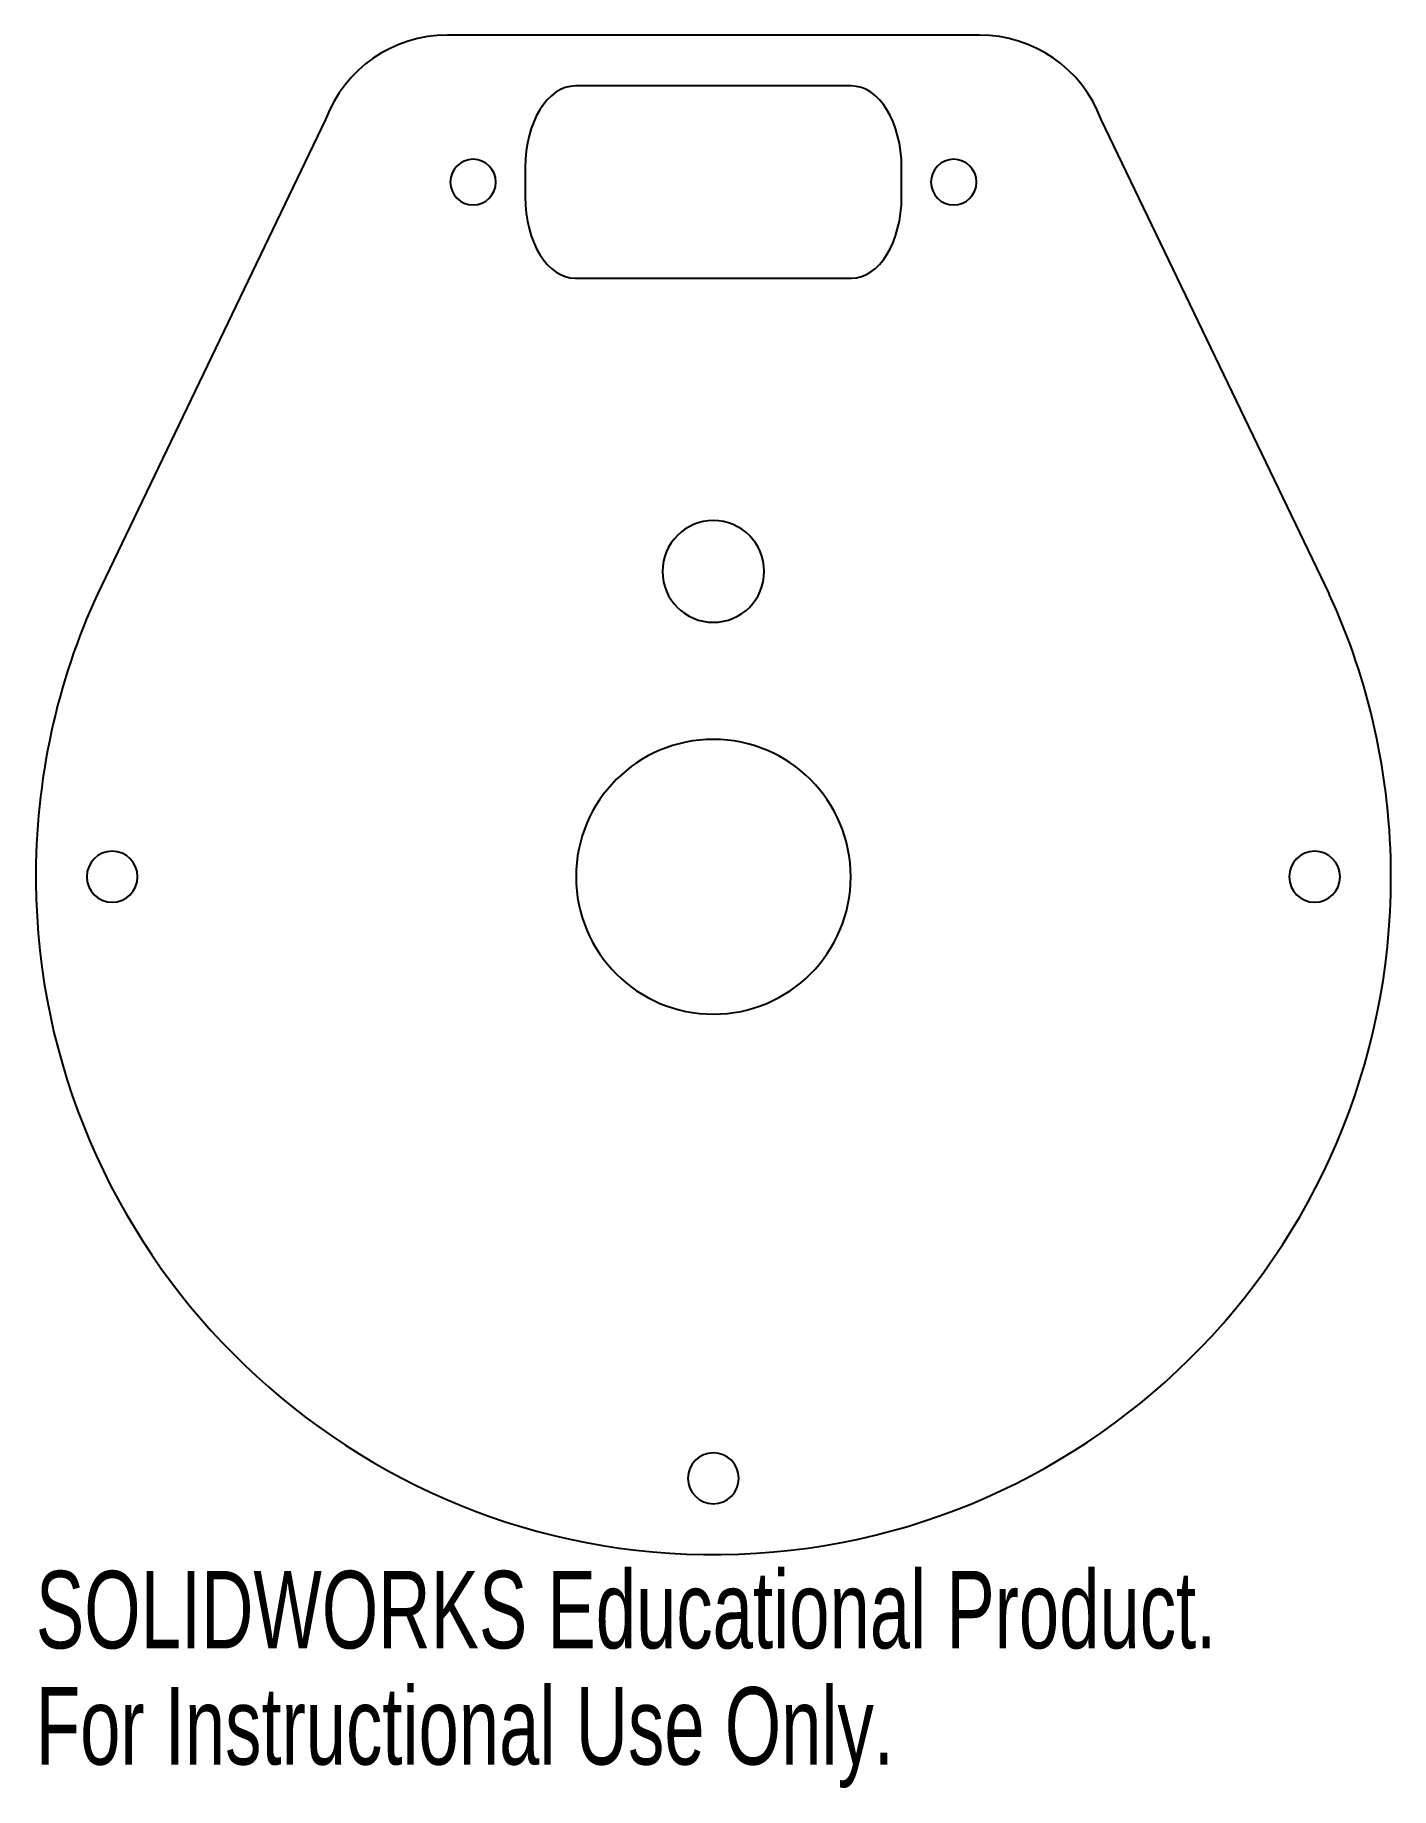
# Model space of a CAD drawing. Header units: inches. Extents: x 0.33 to 3.66, y -4.43 to -0.13.
import ezdxf

# ---------------------------------------------------------------- set-up
doc = ezdxf.new("R2010")
doc.units = ezdxf.units.IN
doc.header["$MEASUREMENT"] = 0
doc.styles.add('SLDTEXTSTYLE0', font='TXT', dxfattribs={"width": 0.7})

msp = doc.modelspace()

# ---------------------------------------------------------------- linework, layer by layer
at = {"color": 7, "linetype": 'Continuous', "lineweight": 25}
for p, q in [((2.6495, -0.1269), (1.3421, -0.1269)), ((2.335, -0.2519), (1.6567, -0.2519)), ((1.0427, -0.334), (0.4822, -1.5)), ((3.5095, -1.5), (2.9489, -0.334)), ((1.5333, -0.4519), (1.5333, -0.5244)), ((2.4583, -0.5244), (2.4583, -0.4519)), ((1.6567, -0.7244), (2.335, -0.7244)), ((3.5093, -1.5), (3.5095, -1.5))]:
    msp.add_line(p, q, dxfattribs=at)
for points in [[(1.3421, -0.1269), (1.209, -0.1269), (1.0897, -0.2094), (1.0427, -0.334)], [(2.9489, -0.334), (2.9019, -0.2094), (2.7827, -0.1269), (2.6495, -0.1269)], [(1.6567, -0.2519), (1.5886, -0.2519), (1.5333, -0.3415), (1.5333, -0.4519)], [(2.4583, -0.4519), (2.4583, -0.3415), (2.4031, -0.2519), (2.335, -0.2519)], [(1.5333, -0.5244), (1.5333, -0.6349), (1.5886, -0.7244), (1.6567, -0.7244)], [(2.335, -0.7244), (2.4031, -0.7244), (2.4583, -0.6349), (2.4583, -0.5244)], [(0.4822, -1.5), (0.3832, -1.7152), (0.3289, -1.9552), (0.3309, -2.208)], [(3.6608, -2.1944), (3.6608, -1.9466), (3.6065, -1.7114), (3.5093, -1.5)], [(1.9718, -3.8593), (2.9024, -3.8724), (3.6608, -3.122), (3.6608, -2.1944)], [(0.3309, -2.208), (0.3381, -3.1087), (1.0712, -3.8466), (1.9718, -3.8593)]]:
    msp.add_open_spline(points, degree=3, dxfattribs=at)
for points, knots in [([(1.4053, -0.4322), (1.3744, -0.4322), (1.3493, -0.4573), (1.3493, -0.4882), (1.3493, -0.5191), (1.3744, -0.5442), (1.4053, -0.5442)], [0, 0, 0, 0, 1, 1, 1, 2, 2, 2, 2]), ([(1.4053, -0.5442), (1.4362, -0.5442), (1.4613, -0.5191), (1.4613, -0.4882), (1.4613, -0.4573), (1.4362, -0.4322), (1.4053, -0.4322)], [2, 2, 2, 2, 3, 3, 3, 4, 4, 4, 4]), ([(2.5864, -0.4322), (2.5555, -0.4322), (2.5304, -0.4573), (2.5304, -0.4882), (2.5304, -0.5191), (2.5555, -0.5442), (2.5864, -0.5442)], [0, 0, 0, 0, 1, 1, 1, 2, 2, 2, 2]), ([(2.5864, -0.5442), (2.6173, -0.5442), (2.6424, -0.5191), (2.6424, -0.4882), (2.6424, -0.4573), (2.6173, -0.4322), (2.5864, -0.4322)], [2, 2, 2, 2, 3, 3, 3, 4, 4, 4, 4]), ([(1.9958, -1.3194), (1.9268, -1.3194), (1.8708, -1.3754), (1.8708, -1.4444), (1.8708, -1.5135), (1.9268, -1.5694), (1.9958, -1.5694)], [0, 0, 0, 0, 1, 1, 1, 2, 2, 2, 2]), ([(1.9958, -1.5694), (2.0649, -1.5694), (2.1208, -1.5135), (2.1208, -1.4444), (2.1208, -1.3754), (2.0649, -1.3194), (1.9958, -1.3194)], [2, 2, 2, 2, 3, 3, 3, 4, 4, 4, 4]), ([(1.9958, -1.8569), (1.8094, -1.8569), (1.6583, -2.008), (1.6583, -2.1944), (1.6583, -2.3808), (1.8094, -2.5319), (1.9958, -2.5319)], [0, 0, 0, 0, 1, 1, 1, 2, 2, 2, 2]), ([(1.9958, -2.5319), (2.1822, -2.5319), (2.3333, -2.3808), (2.3333, -2.1944), (2.3333, -2.008), (2.1822, -1.8569), (1.9958, -1.8569)], [2, 2, 2, 2, 3, 3, 3, 4, 4, 4, 4]), ([(0.5183, -2.1319), (0.4838, -2.1319), (0.4558, -2.1599), (0.4558, -2.1944), (0.4558, -2.229), (0.4838, -2.2569), (0.5183, -2.2569)], [0, 0, 0, 0, 1, 1, 1, 2, 2, 2, 2]), ([(0.5183, -2.2569), (0.5529, -2.2569), (0.5808, -2.229), (0.5808, -2.1944), (0.5808, -2.1599), (0.5529, -2.1319), (0.5183, -2.1319)], [2, 2, 2, 2, 3, 3, 3, 4, 4, 4, 4]), ([(3.4733, -2.1319), (3.4388, -2.1319), (3.4108, -2.1599), (3.4108, -2.1944), (3.4108, -2.229), (3.4388, -2.2569), (3.4733, -2.2569)], [0, 0, 0, 0, 1, 1, 1, 2, 2, 2, 2]), ([(3.4733, -2.2569), (3.5079, -2.2569), (3.5358, -2.229), (3.5358, -2.1944), (3.5358, -2.1599), (3.5079, -2.1319), (3.4733, -2.1319)], [2, 2, 2, 2, 3, 3, 3, 4, 4, 4, 4]), ([(1.9958, -3.6094), (1.9613, -3.6094), (1.9333, -3.6374), (1.9333, -3.6719), (1.9333, -3.7065), (1.9613, -3.7344), (1.9958, -3.7344)], [0, 0, 0, 0, 1, 1, 1, 2, 2, 2, 2]), ([(1.9958, -3.7344), (2.0304, -3.7344), (2.0583, -3.7065), (2.0583, -3.6719), (2.0583, -3.6374), (2.0304, -3.6094), (1.9958, -3.6094)], [2, 2, 2, 2, 3, 3, 3, 4, 4, 4, 4])]:
    msp.add_open_spline(points, degree=3, knots=knots, dxfattribs=at)

# ---------------------------------------------------------------- texts
at = {"color": 7, "linetype": 'Continuous', "char_height": 0.1903, "attachment_point": 1, "style": 'SLDTEXTSTYLE0'}
for s, insert in [('SOLIDWORKS Educational Product.', (0.3309, -3.8994)), ('For Instructional Use Only.', (0.3309, -4.1849))]:
    msp.add_mtext(s, dxfattribs=dict(at, insert=insert))

doc.saveas('drawing.dxf')
